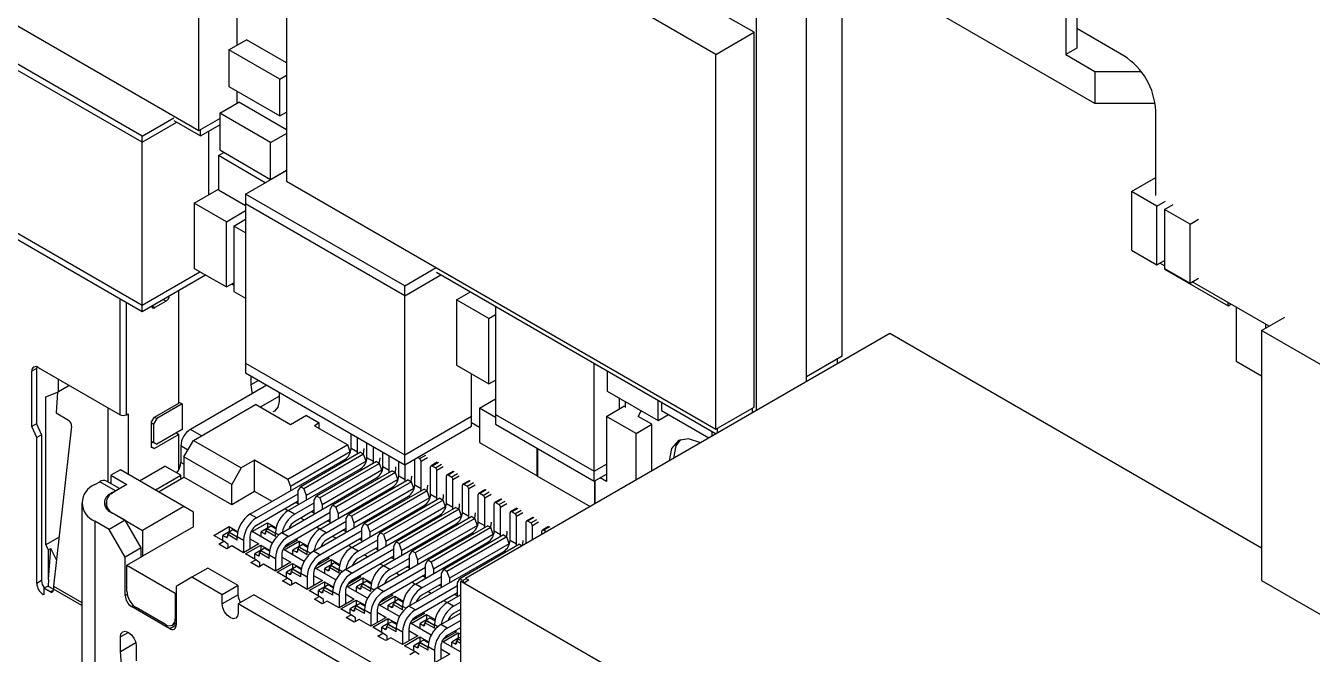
# Model space of a CAD drawing. Extents: x 5 to 415, y 3 to 292.
# Drawn here: x 339.17 to 367.77, y 95.15 to 109.12 of the extents above; entities that cross this region are included whole.
import ezdxf

# ---------------------------------------------------------------- set-up
doc = ezdxf.new("R2010")
doc.units = 0
doc.linetypes.add('PHANTOM', pattern=[12.7, 6.35, -1.27, 1.27, -1.27, 1.27, -1.27])
doc.layers.get('0').update_dxf_attribs({"linetype": 'CONTINUOUS'})

msp = doc.modelspace()

# ---------------------------------------------------------------- linework, layer by layer
at = {"color": 7, "linetype": 'CONTINUOUS'}
for p, q in [((355.415, 100.574), (355.415, 133.836)), ((356.529, 101.217), (356.529, 133.193)), ((356.529, 101.217), (356.529, 132.864)), ((355.415, 100.574), (355.415, 132.221)), ((362.292, 121.71), (362.292, 108.482)), ((362.54, 121.381), (362.54, 108.625)), ((343.017, 106.792), (343.017, 115.121)), ((344.966, 113.996), (344.966, 105.667)), ((354.512, 108.485), (344.966, 113.996)), ((343.866, 108.691), (343.866, 112.484)), ((333.472, 112.303), (343.017, 106.792)), ((357.323, 101.779), (357.323, 110.108)), ((362.942, 107.392), (358.558, 109.923)), ((355.361, 108.975), (354.737, 109.335)), ((363.585, 108.453), (362.54, 109.057)), ((341.754, 106.669), (338.219, 108.71)), ((343.684, 108.587), (344.073, 108.811)), ((344.966, 108.295), (344.073, 108.811)), ((354.512, 108.485), (355.361, 108.975)), ((355.361, 100.646), (355.361, 108.975)), ((341.754, 106.531), (338.219, 108.572)), ((344.816, 107.933), (343.684, 108.587)), ((343.684, 108.587), (343.684, 107.77)), ((354.512, 100.156), (354.512, 108.485)), ((362.54, 108.625), (362.292, 108.482)), ((362.292, 108.482), (362.942, 108.107)), ((344.816, 107.933), (344.966, 108.02)), ((344.816, 107.117), (344.816, 107.933)), ((362.942, 108.107), (362.942, 107.392)), ((362.942, 108.107), (363.95, 108.107)), ((343.684, 107.77), (344.816, 107.117)), ((343.866, 107.4), (343.866, 107.665)), ((343.48, 107.177), (343.904, 107.422)), ((344.966, 106.809), (343.904, 107.422)), ((364.279, 107.392), (362.942, 107.392)), ((341.754, 106.669), (342.461, 107.078)), ((342.461, 107.015), (343.053, 106.674)), ((343.017, 106.792), (343.48, 107.059)), ((343.48, 107.177), (343.48, 106.361)), ((344.611, 106.524), (343.48, 107.177)), ((344.816, 107.117), (344.966, 107.204)), ((364.292, 105.351), (364.292, 107.228)), ((341.754, 106.531), (342.527, 106.977)), ((343.053, 106.674), (343.48, 106.92)), ((343.053, 106.674), (343.053, 106.813)), ((343.239, 105.371), (343.239, 106.781)), ((343.239, 105.371), (343.239, 106.781)), ((344.611, 106.524), (344.966, 106.729)), ((341.754, 102.913), (341.754, 106.669)), ((341.754, 102.775), (341.754, 106.531)), ((344.611, 105.707), (344.611, 106.524)), ((343.45, 106.236), (343.573, 106.307)), ((343.45, 106.236), (343.45, 105.476)), ((344.493, 105.634), (343.45, 106.236)), ((343.48, 106.361), (344.611, 105.707)), ((344.057, 105.382), (344.966, 105.907)), ((344.611, 105.707), (344.966, 105.912)), ((344.966, 105.667), (354.512, 100.156)), ((363.755, 105.441), (364.292, 105.751)), ((342.913, 105.182), (343.45, 105.493)), ((343.45, 105.476), (344.057, 105.126)), ((344.057, 105.382), (344.057, 101.626)), ((347.593, 103.341), (344.057, 105.382)), ((363.755, 105.441), (363.755, 104.135)), ((364.321, 105.115), (363.755, 105.441)), ((342.913, 105.182), (342.913, 103.73)), ((343.631, 104.767), (342.913, 105.182)), ((343.631, 104.767), (344.057, 105.013)), ((347.593, 103.12), (344.057, 105.161)), ((344.057, 105.161), (344.057, 101.405)), ((364.321, 105.115), (364.511, 105.224)), ((364.321, 103.808), (364.321, 105.115)), ((364.491, 105.037), (364.682, 105.147)), ((364.491, 105.037), (364.491, 103.73)), ((365.057, 104.71), (364.491, 105.037)), ((338.219, 104.954), (341.754, 102.913)), ((338.219, 104.816), (341.754, 102.775)), ((343.631, 103.316), (343.631, 104.767)), ((343.794, 104.67), (344.057, 104.821)), ((365.057, 104.71), (365.247, 104.82)), ((365.057, 103.404), (365.057, 104.71)), ((343.794, 104.67), (343.794, 103.218)), ((344.057, 104.518), (343.794, 104.67)), ((363.755, 104.135), (364.321, 103.808)), ((364.321, 103.808), (364.491, 103.907)), ((364.491, 103.786), (364.387, 103.846)), ((341.754, 102.913), (343.041, 103.656)), ((341.754, 102.775), (343.161, 103.587)), ((342.913, 103.73), (343.631, 103.316)), ((347.593, 103.341), (348.294, 103.746)), ((347.593, 103.12), (348.4, 103.587)), ((348.3, 103.645), (354.517, 100.056)), ((364.487, 103.789), (364.487, 103.715)), ((364.487, 103.715), (365.901, 102.899)), ((364.491, 103.73), (365.057, 103.404)), ((343.631, 103.316), (343.794, 103.41)), ((343.747, 103.382), (343.794, 103.355)), ((343.747, 103.382), (343.794, 103.355)), ((347.593, 99.585), (347.593, 103.341)), ((365.057, 103.404), (365.247, 103.514)), ((366.816, 102.444), (365.105, 103.432)), ((342.291, 103.004), (342.036, 102.857)), ((342.574, 100.734), (342.574, 103.248)), ((343.794, 103.218), (344.057, 103.066)), ((347.593, 99.364), (347.593, 103.12)), ((348.745, 103.028), (349.056, 103.208)), ((349.463, 102.614), (348.745, 103.028)), ((348.745, 103.028), (348.745, 101.577)), ((349.463, 102.614), (349.614, 102.701)), ((349.614, 102.886), (349.614, 100.266)), ((349.614, 102.886), (349.614, 100.486)), ((365.901, 102.899), (365.901, 102.972)), ((365.901, 102.899), (365.964, 102.936)), ((366.083, 102.867), (366.083, 101.671)), ((349.463, 101.162), (349.463, 102.614)), ((366.647, 102.346), (367.162, 102.644)), ((366.74, 102.4), (366.74, 102.488)), ((358.381, 102.286), (348.949, 96.841)), ((366.647, 97.515), (358.381, 102.286)), ((366.647, 102.346), (366.647, 96.794)), ((371.95, 99.285), (366.647, 102.346)), ((344.057, 101.626), (347.593, 99.585)), ((348.745, 101.577), (349.463, 101.162)), ((351.806, 99), (351.806, 101.621)), ((351.806, 99.221), (351.806, 101.621)), ((357.323, 101.779), (356.529, 101.321)), ((357.217, 101.614), (357.217, 101.718)), ((366.083, 101.671), (366.647, 101.345)), ((339.304, 100.213), (339.304, 101.446)), ((339.41, 101.508), (339.41, 100.275)), ((339.445, 101.528), (341.265, 100.477)), ((344.057, 101.405), (347.593, 99.364)), ((344.171, 101.339), (344.171, 101.14)), ((349.077, 100.221), (349.077, 101.384)), ((349.077, 100.442), (349.077, 101.384)), ((352.099, 101.451), (352.099, 101.002)), ((339.611, 100.877), (339.894, 100.983)), ((339.894, 100.983), (339.894, 101.269)), ((340.113, 101.11), (339.894, 100.983)), ((340.115, 101.142), (340.113, 101.11)), ((344.528, 101.134), (342.827, 100.152)), ((349.463, 101.162), (349.614, 101.249)), ((352.099, 101.002), (353.231, 100.349)), ((339.611, 97.587), (339.611, 100.877)), ((339.875, 100.976), (339.841, 100.516)), ((342.029, 100.42), (342.574, 100.734)), ((342.644, 100.718), (342.079, 100.392)), ((342.574, 100.759), (342.644, 100.718)), ((342.644, 100.718), (342.644, 100.146)), ((342.898, 99.907), (344.277, 100.703)), ((345.055, 100.254), (344.277, 100.703)), ((344.807, 100.887), (344.383, 100.642)), ((344.807, 100.773), (344.807, 100.972)), ((349.257, 100.622), (349.614, 100.828)), ((352.371, 100.609), (352.371, 100.845)), ((352.371, 100.609), (352.371, 100.845)), ((352.493, 100.775), (352.493, 100.639)), ((353.231, 100.349), (353.231, 100.798)), ((353.302, 100.757), (353.302, 100.569)), ((339.841, 100.516), (340.121, 100.354)), ((340.99, 100.637), (340.99, 98.988)), ((341.407, 100.477), (341.442, 100.498)), ((341.442, 100.498), (341.442, 99.156)), ((341.965, 100.322), (342.029, 100.42)), ((342.029, 100.42), (342.079, 100.392)), ((345.408, 100.458), (345.055, 100.254)), ((345.408, 100.458), (345.691, 100.295)), ((347.593, 99.585), (349.077, 100.442)), ((349.614, 100.416), (349.257, 100.622)), ((349.257, 100.622), (349.257, 99.862)), ((349.614, 100.486), (351.806, 99.221)), ((352.079, 100.44), (352.468, 100.665)), ((352.737, 100.061), (352.079, 100.44)), ((352.079, 100.44), (352.079, 98.997)), ((352.493, 100.651), (352.468, 100.665)), ((353.091, 100.265), (352.787, 100.44)), ((353.231, 100.349), (353.457, 100.479)), ((353.302, 100.569), (354.354, 99.962)), ((354.512, 100.156), (355.361, 100.646)), ((355.325, 100.522), (355.325, 100.626)), ((339.41, 100.275), (339.304, 100.213)), ((339.413, 99.971), (339.304, 100.213)), ((339.41, 100.275), (339.519, 100.032)), ((340.185, 100.225), (339.787, 96.67)), ((341.965, 99.751), (341.965, 100.322)), ((341.965, 100.294), (342.008, 100.269)), ((342.079, 100.392), (342.008, 100.269)), ((342.008, 100.269), (342.008, 99.861)), ((342.644, 100.146), (342.079, 99.82)), ((345.691, 100.295), (345.585, 100.234)), ((345.585, 100.234), (346.328, 99.805)), ((345.691, 100.173), (345.691, 100.295)), ((347.593, 99.364), (349.077, 100.221)), ((349.077, 100.305), (349.257, 100.201)), ((349.077, 100.305), (349.257, 100.201)), ((349.614, 100.266), (351.806, 99)), ((352.737, 100.061), (353.091, 100.265)), ((353.091, 99.232), (353.091, 100.265)), ((354.548, 100.073), (354.548, 100.177)), ((339.519, 100.032), (339.413, 99.971)), ((339.413, 96.729), (339.413, 99.971)), ((339.519, 100.032), (339.519, 96.79)), ((341.965, 99.885), (342.008, 99.861)), ((342.079, 99.82), (341.965, 99.885)), ((341.965, 99.853), (341.994, 99.869)), ((342.008, 99.861), (342.079, 99.82)), ((342.574, 100.04), (342.029, 99.726)), ((342.517, 100.073), (342.574, 100.04)), ((342.574, 99.261), (342.574, 100.04)), ((342.686, 99.54), (342.898, 99.907)), ((342.898, 99.907), (343.959, 99.295)), ((346.402, 99.726), (346.402, 100.052)), ((346.543, 99.644), (346.543, 99.97)), ((346.755, 99.521), (346.755, 99.847)), ((349.257, 99.862), (350.551, 99.115)), ((352.737, 99.028), (352.737, 100.061)), ((354.434, 100.007), (354.434, 100.104)), ((341.965, 99.763), (342.029, 99.726)), ((342.029, 99.726), (341.965, 99.751)), ((342.615, 99.785), (342.615, 99.417)), ((346.328, 99.805), (344.998, 99.038)), ((346.381, 99.652), (345.051, 98.885)), ((346.61, 99.642), (345.281, 98.874)), ((346.681, 99.601), (345.352, 98.834)), ((346.381, 99.652), (346.328, 99.805)), ((346.381, 99.627), (346.381, 99.652)), ((346.61, 99.642), (346.681, 99.601)), ((346.734, 99.448), (346.681, 99.601)), ((346.897, 99.44), (346.897, 99.766)), ((347.109, 99.317), (347.109, 99.643)), ((347.25, 99.236), (347.25, 99.562)), ((350.53, 99.737), (350.53, 99.123)), ((350.551, 99.115), (350.551, 99.724)), ((341.696, 99.009), (342.262, 99.336)), ((342.615, 99.132), (342.262, 99.336)), ((343.747, 98.927), (342.686, 99.54)), ((342.686, 99.54), (342.686, 99.091)), ((343.959, 99.295), (343.747, 98.927)), ((344.256, 99.466), (343.959, 99.295)), ((344.153, 98.264), (346.26, 99.481)), ((344.256, 98.772), (344.256, 99.466)), ((344.998, 99.038), (344.256, 99.466)), ((345.002, 98.346), (346.614, 99.276)), ((346.734, 99.448), (345.405, 98.681)), ((346.964, 99.438), (345.635, 98.67)), ((347.035, 99.397), (345.705, 98.63)), ((346.734, 99.423), (346.734, 99.448)), ((346.964, 99.438), (347.035, 99.397)), ((347.088, 99.244), (347.035, 99.397)), ((347.463, 99.113), (347.463, 99.439)), ((347.604, 99.032), (347.604, 99.371)), ((347.816, 98.909), (347.816, 99.493)), ((347.922, 99.501), (347.876, 99.528)), ((347.957, 98.827), (347.957, 99.44)), ((348.17, 98.705), (348.17, 99.317)), ((348.318, 99.42), (348.18, 99.34)), ((348.276, 99.297), (348.205, 99.338)), ((351.806, 99.221), (352.079, 99.379)), ((340.706, 98.927), (340.812, 98.989)), ((341.254, 98.835), (340.962, 99.004)), ((341.272, 99.254), (341.06, 99.132)), ((341.06, 99.132), (341.413, 98.927)), ((341.06, 99.132), (341.06, 98.947)), ((342.686, 98.438), (341.272, 99.254)), ((342.05, 98.805), (342.615, 99.132)), ((342.12, 98.764), (342.686, 99.091)), ((342.615, 99.05), (342.615, 99.132)), ((343.747, 98.478), (342.686, 99.091)), ((344.86, 97.856), (346.968, 99.072)), ((344.998, 99.038), (345.051, 98.885)), ((347.088, 99.244), (345.758, 98.476)), ((347.318, 99.234), (345.988, 98.466)), ((347.388, 99.193), (346.059, 98.425)), ((347.441, 99.04), (346.112, 98.272)), ((347.671, 99.03), (346.342, 98.262)), ((347.742, 98.989), (346.412, 98.221)), ((347.088, 99.219), (347.088, 99.244)), ((347.318, 99.234), (347.388, 99.193)), ((347.441, 99.04), (347.388, 99.193)), ((347.441, 99.015), (347.441, 99.04)), ((347.671, 99.03), (347.742, 98.989)), ((347.795, 98.836), (347.742, 98.989)), ((348.311, 98.623), (348.311, 99.236)), ((348.523, 98.501), (348.523, 99.113)), ((348.671, 99.216), (348.534, 99.136)), ((348.629, 99.093), (348.559, 99.134)), ((348.665, 98.419), (348.665, 99.032)), ((349.025, 99.012), (348.887, 98.932)), ((350.53, 99.123), (351.716, 98.438)), ((351.806, 99), (352.079, 99.158)), ((351.821, 99.009), (351.821, 98.499)), ((351.824, 98.501), (351.824, 99.011)), ((352.079, 98.997), (351.94, 99.078)), ((341.06, 98.723), (341.166, 98.785)), ((341.413, 98.927), (341.13, 98.764)), ((343.747, 98.478), (343.747, 98.927)), ((344.256, 98.772), (343.747, 98.478)), ((344.645, 98.548), (344.256, 98.772)), ((344.295, 98.183), (345.228, 98.721)), ((345.051, 98.885), (345.051, 98.783)), ((345.228, 98.783), (345.281, 98.874)), ((345.228, 98.497), (345.228, 98.783)), ((345.352, 98.834), (345.281, 98.874)), ((345.352, 98.834), (345.405, 98.681)), ((345.709, 97.938), (347.321, 98.868)), ((347.795, 98.836), (346.465, 98.068)), ((348.025, 98.825), (346.695, 98.058)), ((348.095, 98.785), (346.766, 98.017)), ((347.795, 98.811), (347.795, 98.836)), ((348.025, 98.825), (348.095, 98.785)), ((348.148, 98.632), (348.095, 98.785)), ((348.877, 98.297), (348.877, 98.909)), ((348.983, 98.889), (348.912, 98.93)), ((349.018, 98.215), (349.018, 98.828)), ((349.23, 98.093), (349.23, 98.705)), ((349.379, 98.808), (349.241, 98.728)), ((349.336, 98.685), (349.266, 98.726)), ((340.413, 98.519), (340.413, 91.17)), ((340.955, 98.519), (340.955, 98.404)), ((342.686, 98.438), (341.767, 97.907)), ((342.898, 98.315), (342.686, 98.438)), ((345.228, 98.558), (344.295, 98.019)), ((345.143, 98.264), (345.582, 98.517)), ((345.175, 98.527), (345.228, 98.497)), ((345.405, 98.681), (345.405, 98.578)), ((345.567, 97.448), (347.675, 98.664)), ((345.582, 98.578), (345.635, 98.67)), ((345.582, 98.293), (345.582, 98.578)), ((345.705, 98.63), (345.635, 98.67)), ((345.705, 98.63), (345.758, 98.476)), ((345.758, 98.476), (345.758, 98.374)), ((345.935, 98.374), (345.988, 98.466)), ((346.059, 98.425), (345.988, 98.466)), ((346.059, 98.425), (346.112, 98.272)), ((346.416, 97.529), (348.028, 98.46)), ((348.148, 98.632), (346.819, 97.864)), ((348.378, 98.621), (347.049, 97.854)), ((348.449, 98.581), (347.12, 97.813)), ((348.502, 98.427), (347.173, 97.66)), ((348.732, 98.417), (347.402, 97.65)), ((348.148, 98.607), (348.148, 98.632)), ((348.378, 98.621), (348.449, 98.581)), ((348.502, 98.427), (348.449, 98.581)), ((348.502, 98.403), (348.502, 98.427)), ((348.732, 98.417), (348.802, 98.376)), ((349.372, 98.011), (349.372, 98.623)), ((349.584, 97.889), (349.584, 98.501)), ((349.732, 98.604), (349.594, 98.524)), ((349.69, 98.481), (349.619, 98.521)), ((349.725, 97.807), (349.725, 98.419)), ((341.378, 98.131), (341.024, 97.927)), ((341.378, 98.131), (341.06, 98.315)), ((341.13, 98.274), (341.767, 97.907)), ((341.731, 97.519), (341.378, 98.131)), ((342.898, 97.989), (342.898, 98.315)), ((344.998, 98.344), (344.927, 98.385)), ((345.002, 97.774), (345.935, 98.313)), ((345.935, 98.15), (345.002, 97.611)), ((345.582, 98.354), (345.143, 98.101)), ((345.352, 98.14), (345.281, 98.18)), ((345.529, 98.323), (345.582, 98.293)), ((345.935, 98.089), (345.935, 98.374)), ((346.112, 98.272), (346.112, 98.17)), ((346.275, 97.04), (348.382, 98.256)), ((346.289, 98.17), (346.342, 98.262)), ((346.289, 97.884), (346.289, 98.17)), ((346.412, 98.221), (346.342, 98.262)), ((346.412, 98.221), (346.465, 98.068)), ((348.802, 98.376), (347.473, 97.609)), ((348.856, 98.223), (347.526, 97.456)), ((349.085, 98.213), (347.756, 97.446)), ((349.156, 98.172), (347.827, 97.405)), ((348.856, 98.223), (348.802, 98.376)), ((348.856, 98.199), (348.856, 98.223)), ((349.085, 98.213), (349.156, 98.172)), ((349.209, 98.019), (349.156, 98.172)), ((349.937, 97.685), (349.937, 98.297)), ((350.086, 98.399), (349.948, 98.32)), ((350.043, 98.277), (349.973, 98.317)), ((350.079, 97.603), (350.079, 98.215)), ((350.439, 98.195), (350.301, 98.116)), ((341.024, 97.927), (340.706, 98.111)), ((341.378, 97.315), (341.024, 97.927)), ((342.898, 97.989), (341.767, 97.335)), ((341.767, 97.907), (341.767, 97.335)), ((343.347, 97.795), (343.687, 97.991)), ((343.694, 97.876), (343.552, 97.795)), ((343.687, 97.86), (343.658, 97.814)), ((343.687, 97.991), (343.883, 97.877)), ((343.687, 97.991), (343.687, 97.872)), ((343.771, 97.919), (343.687, 97.87)), ((343.687, 97.87), (343.87, 97.764)), ((343.687, 97.87), (343.687, 97.86)), ((343.87, 97.754), (343.687, 97.86)), ((343.694, 97.876), (343.696, 97.875)), ((343.879, 97.857), (343.771, 97.919)), ((344.203, 97.88), (344.542, 98.076)), ((344.648, 97.623), (344.203, 97.88)), ((344.542, 97.958), (344.401, 97.876)), ((344.401, 97.766), (344.401, 97.876)), ((344.401, 97.876), (344.471, 97.835)), ((344.535, 97.942), (344.507, 97.895)), ((344.507, 97.856), (344.507, 97.895)), ((344.719, 97.773), (344.507, 97.895)), ((344.62, 98), (344.535, 97.951)), ((344.535, 97.951), (344.719, 97.845)), ((344.535, 97.951), (344.535, 97.942)), ((344.719, 97.835), (344.535, 97.942)), ((344.542, 98.076), (344.733, 97.966)), ((344.542, 98.076), (344.542, 97.958)), ((344.542, 97.958), (344.544, 97.957)), ((344.727, 97.939), (344.62, 98)), ((344.719, 97.773), (344.719, 97.856)), ((345.705, 97.935), (345.635, 97.976)), ((345.709, 97.366), (346.642, 97.905)), ((345.85, 97.856), (346.289, 98.109)), ((346.289, 97.946), (345.85, 97.693)), ((345.882, 98.119), (345.935, 98.089)), ((346.236, 97.915), (346.289, 97.884)), ((346.465, 98.068), (346.465, 97.966)), ((346.642, 97.966), (346.695, 98.058)), ((346.642, 97.68), (346.642, 97.966)), ((346.766, 98.017), (346.695, 98.058)), ((346.766, 98.017), (346.819, 97.864)), ((346.819, 97.864), (346.819, 97.762)), ((346.982, 96.631), (349.089, 97.848)), ((346.996, 97.762), (347.049, 97.854)), ((347.12, 97.813), (347.049, 97.854)), ((347.123, 97.121), (348.735, 98.052)), ((349.209, 98.019), (347.88, 97.252)), ((349.439, 98.009), (348.11, 97.242)), ((349.51, 97.968), (348.18, 97.201)), ((349.209, 97.994), (349.209, 98.019)), ((349.439, 98.009), (349.51, 97.968)), ((349.563, 97.815), (349.51, 97.968)), ((350.291, 97.616), (350.291, 98.093)), ((350.397, 98.072), (350.326, 98.113)), ((350.432, 97.698), (350.432, 98.011)), ((350.644, 97.82), (350.644, 97.889)), ((350.793, 97.991), (350.655, 97.912)), ((350.739, 97.875), (350.68, 97.909)), ((339.909, 97.758), (339.611, 97.587)), ((339.674, 97.476), (339.611, 97.587)), ((343.573, 97.664), (343.347, 97.795)), ((343.464, 97.601), (343.573, 97.664)), ((343.641, 97.499), (343.464, 97.601)), ((343.552, 97.68), (343.549, 97.678)), ((343.552, 97.676), (343.552, 97.795)), ((343.552, 97.795), (343.623, 97.754)), ((343.669, 97.597), (343.573, 97.664)), ((343.75, 97.562), (343.641, 97.499)), ((343.658, 97.774), (343.658, 97.814)), ((343.87, 97.691), (343.658, 97.814)), ((343.669, 97.515), (343.669, 97.597)), ((344.012, 97.411), (343.75, 97.562)), ((343.87, 97.691), (343.87, 97.774)), ((344.012, 97.693), (344.012, 97.411)), ((344.351, 97.607), (344.012, 97.411)), ((344.054, 97.386), (344.394, 97.582)), ((344.153, 97.774), (344.153, 97.493)), ((344.153, 97.721), (344.351, 97.607)), ((344.394, 97.582), (344.59, 97.469)), ((344.394, 97.582), (344.394, 97.464)), ((344.91, 97.472), (345.249, 97.668)), ((345.207, 97.693), (344.912, 97.522)), ((345.002, 97.611), (345.002, 97.574)), ((345.005, 97.576), (345.002, 97.578)), ((345.175, 97.711), (345.207, 97.693)), ((345.327, 97.592), (345.242, 97.543)), ((345.249, 97.668), (345.44, 97.558)), ((345.249, 97.668), (345.249, 97.55)), ((345.434, 97.53), (345.327, 97.592)), ((346.642, 97.742), (345.709, 97.203)), ((346.059, 97.731), (345.988, 97.772)), ((346.412, 97.527), (346.342, 97.568)), ((346.557, 97.448), (346.996, 97.701)), ((346.589, 97.711), (346.642, 97.68)), ((346.996, 97.476), (346.996, 97.762)), ((347.12, 97.813), (347.173, 97.66)), ((347.173, 97.66), (347.173, 97.558)), ((347.349, 97.558), (347.402, 97.65)), ((347.349, 97.272), (347.349, 97.558)), ((347.473, 97.609), (347.402, 97.65)), ((347.473, 97.609), (347.526, 97.456)), ((347.83, 96.713), (349.442, 97.644)), ((349.563, 97.815), (348.233, 97.048)), ((349.792, 97.805), (348.463, 97.038)), ((349.863, 97.764), (348.534, 96.997)), ((349.916, 97.611), (348.587, 96.844)), ((350.146, 97.601), (348.817, 96.833)), ((349.563, 97.79), (349.563, 97.815)), ((349.792, 97.805), (349.863, 97.764)), ((349.916, 97.611), (349.863, 97.764)), ((349.916, 97.586), (349.916, 97.611)), ((350.146, 97.601), (350.205, 97.567)), ((339.674, 97.476), (339.725, 97.505)), ((339.674, 96.815), (339.725, 97.505)), ((339.674, 96.815), (339.674, 97.476)), ((339.852, 97.256), (339.725, 97.505)), ((341.731, 97.519), (341.378, 97.315)), ((341.378, 96.458), (341.378, 97.315)), ((341.413, 97.131), (341.767, 97.335)), ((341.731, 97.315), (341.731, 97.519)), ((344.28, 97.256), (344.054, 97.386)), ((344.259, 97.272), (344.256, 97.27)), ((344.401, 97.468), (344.259, 97.386)), ((344.259, 97.268), (344.259, 97.386)), ((344.259, 97.386), (344.33, 97.346)), ((344.394, 97.452), (344.365, 97.406)), ((344.365, 97.366), (344.365, 97.406)), ((344.578, 97.283), (344.365, 97.406)), ((344.479, 97.511), (344.394, 97.462)), ((344.394, 97.462), (344.578, 97.355)), ((344.394, 97.462), (344.394, 97.452)), ((344.578, 97.346), (344.394, 97.452)), ((344.401, 97.468), (344.403, 97.467)), ((344.586, 97.449), (344.479, 97.511)), ((344.578, 97.283), (344.578, 97.366)), ((344.719, 97.284), (344.719, 97.003)), ((344.86, 97.366), (344.86, 97.084)), ((344.86, 97.313), (345.058, 97.199)), ((345.355, 97.215), (344.91, 97.472)), ((345.249, 97.55), (345.108, 97.468)), ((345.108, 97.358), (345.108, 97.468)), ((345.108, 97.468), (345.179, 97.427)), ((345.242, 97.533), (345.214, 97.487)), ((345.214, 97.448), (345.214, 97.487)), ((345.426, 97.365), (345.214, 97.487)), ((345.242, 97.543), (345.426, 97.437)), ((345.242, 97.543), (345.242, 97.533)), ((345.426, 97.427), (345.242, 97.533)), ((345.249, 97.55), (345.251, 97.549)), ((345.426, 97.365), (345.426, 97.448)), ((345.914, 97.284), (345.619, 97.114)), ((345.882, 97.303), (345.914, 97.284)), ((346.416, 96.958), (347.349, 97.497)), ((347.349, 97.333), (346.416, 96.795)), ((346.996, 97.538), (346.557, 97.284)), ((346.766, 97.323), (346.695, 97.364)), ((346.943, 97.507), (346.996, 97.476)), ((347.265, 97.04), (347.703, 97.293)), ((347.296, 97.303), (347.349, 97.272)), ((347.526, 97.456), (347.526, 97.354)), ((347.689, 96.223), (349.796, 97.44)), ((347.703, 97.354), (347.756, 97.446)), ((347.703, 97.068), (347.703, 97.354)), ((347.827, 97.405), (347.756, 97.446)), ((347.827, 97.405), (347.88, 97.252)), ((341.413, 97.131), (342.488, 96.511)), ((341.413, 96.56), (341.413, 97.131)), ((343.216, 97.07), (342.863, 96.866)), ((343.888, 96.682), (343.216, 97.07)), ((344.171, 97.193), (344.28, 97.256)), ((344.348, 97.09), (344.171, 97.193)), ((344.376, 97.188), (344.28, 97.256)), ((344.457, 97.154), (344.348, 97.09)), ((344.376, 97.107), (344.376, 97.188)), ((344.719, 97.003), (344.457, 97.154)), ((345.058, 97.199), (344.719, 97.003)), ((344.761, 96.978), (345.101, 97.174)), ((345.108, 97.06), (344.966, 96.978)), ((345.101, 97.044), (345.072, 96.997)), ((345.072, 96.958), (345.072, 96.997)), ((345.285, 96.875), (345.072, 96.997)), ((345.101, 97.174), (345.297, 97.061)), ((345.101, 97.174), (345.101, 97.056)), ((345.186, 97.102), (345.101, 97.053)), ((345.101, 97.053), (345.285, 96.947)), ((345.101, 97.053), (345.101, 97.044)), ((345.285, 96.937), (345.101, 97.044)), ((345.108, 97.06), (345.11, 97.059)), ((345.293, 97.04), (345.186, 97.102)), ((345.617, 97.064), (345.956, 97.26)), ((346.063, 96.807), (345.617, 97.064)), ((345.709, 97.203), (345.709, 97.166)), ((345.712, 97.168), (345.709, 97.17)), ((345.956, 97.142), (345.815, 97.06)), ((345.815, 96.95), (345.815, 97.06)), ((345.815, 97.06), (345.886, 97.019)), ((345.949, 97.125), (345.921, 97.079)), ((345.921, 97.039), (345.921, 97.079)), ((346.133, 96.957), (345.921, 97.079)), ((346.034, 97.184), (345.949, 97.135)), ((345.949, 97.135), (346.133, 97.029)), ((345.949, 97.135), (345.949, 97.125)), ((346.133, 97.019), (345.949, 97.125)), ((345.956, 97.26), (346.147, 97.15)), ((345.956, 97.26), (345.956, 97.142)), ((345.956, 97.142), (345.958, 97.14)), ((346.141, 97.122), (346.034, 97.184)), ((346.133, 96.957), (346.133, 97.039)), ((347.12, 97.119), (347.049, 97.16)), ((347.123, 96.55), (348.056, 97.089)), ((347.703, 97.129), (347.265, 96.876)), ((347.65, 97.099), (347.703, 97.068)), ((347.88, 97.252), (347.88, 97.15)), ((348.056, 97.15), (348.11, 97.242)), ((348.056, 96.864), (348.056, 97.15)), ((348.18, 97.201), (348.11, 97.242)), ((348.18, 97.201), (348.233, 97.048)), ((348.233, 97.048), (348.233, 96.946)), ((348.41, 96.946), (348.463, 97.038)), ((348.534, 96.997), (348.463, 97.038)), ((348.534, 96.997), (348.587, 96.844)), ((339.674, 96.815), (339.664, 96.669)), ((342.863, 96.866), (342.509, 96.662)), ((343.535, 96.478), (342.863, 96.866)), ((344.988, 96.848), (344.761, 96.978)), ((344.878, 96.784), (344.988, 96.848)), ((345.055, 96.682), (344.878, 96.784)), ((344.966, 96.864), (344.963, 96.862)), ((344.966, 96.86), (344.966, 96.978)), ((344.966, 96.978), (345.037, 96.937)), ((345.083, 96.78), (344.988, 96.848)), ((345.164, 96.746), (345.055, 96.682)), ((345.083, 96.699), (345.083, 96.78)), ((345.426, 96.594), (345.164, 96.746)), ((345.285, 96.875), (345.285, 96.958)), ((345.426, 96.876), (345.426, 96.594)), ((345.766, 96.79), (345.426, 96.594)), ((345.468, 96.57), (345.808, 96.766)), ((345.567, 96.958), (345.567, 96.676)), ((345.567, 96.905), (345.766, 96.79)), ((345.808, 96.766), (346.004, 96.653)), ((345.808, 96.766), (345.808, 96.648)), ((345.893, 96.694), (345.808, 96.645)), ((346, 96.632), (345.893, 96.694)), ((346.324, 96.656), (346.663, 96.852)), ((346.621, 96.876), (346.327, 96.706)), ((346.416, 96.795), (346.416, 96.758)), ((346.42, 96.76), (346.416, 96.762)), ((346.663, 96.733), (346.522, 96.652)), ((346.589, 96.895), (346.621, 96.876)), ((346.656, 96.717), (346.628, 96.671)), ((346.741, 96.776), (346.656, 96.727)), ((346.656, 96.727), (346.84, 96.621)), ((346.656, 96.727), (346.656, 96.717)), ((346.84, 96.611), (346.656, 96.717)), ((346.663, 96.852), (346.854, 96.742)), ((346.663, 96.852), (346.663, 96.733)), ((346.663, 96.733), (346.666, 96.732)), ((346.848, 96.714), (346.741, 96.776)), ((348.056, 96.925), (347.123, 96.386)), ((347.473, 96.915), (347.402, 96.956)), ((347.827, 96.711), (347.756, 96.752)), ((347.972, 96.631), (348.41, 96.884)), ((348.41, 96.721), (347.972, 96.468)), ((348.003, 96.895), (348.056, 96.864)), ((348.41, 96.66), (348.41, 96.946)), ((348.587, 96.844), (348.587, 96.742)), ((348.764, 96.742), (348.817, 96.833)), ((348.764, 96.456), (348.764, 96.742)), ((348.887, 96.793), (348.817, 96.833)), ((348.835, 96.776), (348.835, 86.591)), ((348.906, 96.735), (348.835, 96.776)), ((348.96, 96.834), (348.887, 96.793)), ((348.887, 96.793), (348.907, 96.735)), ((349.019, 96.8), (348.906, 96.735)), ((359.994, 90.334), (348.906, 96.735)), ((349.019, 96.8), (348.949, 96.841)), ((349.016, 96.798), (348.949, 96.841)), ((366.647, 96.794), (371.95, 93.732)), ((339.568, 96.476), (339.554, 96.484)), ((339.664, 96.669), (339.568, 96.624)), ((339.568, 96.624), (339.568, 96.476)), ((339.71, 96.542), (339.568, 96.624)), ((339.664, 96.669), (339.781, 96.601)), ((339.781, 96.602), (339.78, 96.58)), ((342.488, 96.511), (342.509, 96.523)), ((342.488, 96.511), (342.488, 95.939)), ((342.509, 96.662), (342.509, 95.805)), ((343.888, 96.682), (343.535, 96.478)), ((343.535, 96.274), (343.535, 96.478)), ((343.888, 96.478), (343.888, 96.682)), ((344.242, 96.478), (343.888, 96.274)), ((347.07, 94.845), (344.242, 96.478)), ((345.695, 96.439), (345.468, 96.57)), ((345.585, 96.376), (345.695, 96.439)), ((345.674, 96.456), (345.67, 96.454)), ((345.815, 96.652), (345.674, 96.57)), ((345.674, 96.452), (345.674, 96.57)), ((345.674, 96.57), (345.744, 96.529)), ((345.79, 96.372), (345.695, 96.439)), ((345.808, 96.635), (345.78, 96.589)), ((345.78, 96.55), (345.78, 96.589)), ((345.992, 96.467), (345.78, 96.589)), ((345.808, 96.645), (345.992, 96.539)), ((345.808, 96.645), (345.808, 96.635)), ((345.992, 96.529), (345.808, 96.635)), ((345.815, 96.652), (345.817, 96.65)), ((345.992, 96.467), (345.992, 96.55)), ((346.133, 96.468), (346.133, 96.186)), ((346.275, 96.55), (346.275, 96.268)), ((346.275, 96.497), (346.473, 96.382)), ((346.77, 96.398), (346.324, 96.656)), ((346.522, 96.541), (346.522, 96.652)), ((346.522, 96.652), (346.593, 96.611)), ((346.628, 96.631), (346.628, 96.671)), ((346.84, 96.548), (346.628, 96.671)), ((346.84, 96.548), (346.84, 96.631)), ((347.031, 96.248), (347.371, 96.444)), ((347.328, 96.468), (347.034, 96.298)), ((347.296, 96.486), (347.328, 96.468)), ((347.371, 96.444), (347.562, 96.333)), ((347.371, 96.444), (347.371, 96.325)), ((347.83, 96.141), (348.764, 96.68)), ((348.764, 96.517), (347.83, 95.978)), ((348.18, 96.507), (348.109, 96.548)), ((348.357, 96.69), (348.41, 96.66)), ((348.537, 96.305), (348.835, 96.477)), ((348.711, 96.486), (348.764, 96.456)), ((342.368, 95.723), (341.519, 96.213)), ((342.276, 95.817), (341.625, 96.192)), ((343.888, 96.274), (343.888, 96.07)), ((346.717, 94.641), (343.888, 96.274)), ((345.762, 96.274), (345.585, 96.376)), ((345.871, 96.337), (345.762, 96.274)), ((345.79, 96.29), (345.79, 96.372)), ((346.133, 96.186), (345.871, 96.337)), ((346.473, 96.382), (346.133, 96.186)), ((346.175, 96.162), (346.515, 96.358)), ((346.402, 96.031), (346.175, 96.162)), ((346.522, 96.243), (346.381, 96.162)), ((346.381, 96.043), (346.381, 96.162)), ((346.381, 96.162), (346.451, 96.121)), ((346.515, 96.227), (346.487, 96.181)), ((346.487, 96.141), (346.487, 96.181)), ((346.699, 96.059), (346.487, 96.181)), ((346.515, 96.358), (346.711, 96.244)), ((346.515, 96.358), (346.515, 96.239)), ((346.6, 96.286), (346.515, 96.237)), ((346.515, 96.237), (346.699, 96.131)), ((346.515, 96.237), (346.515, 96.227)), ((346.699, 96.121), (346.515, 96.227)), ((346.522, 96.243), (346.524, 96.242)), ((346.707, 96.224), (346.6, 96.286)), ((346.699, 96.059), (346.699, 96.141)), ((346.982, 96.141), (346.982, 95.86)), ((347.477, 95.99), (347.031, 96.248)), ((347.123, 96.386), (347.123, 96.35)), ((347.127, 96.352), (347.123, 96.354)), ((347.371, 96.325), (347.229, 96.243)), ((347.229, 96.133), (347.229, 96.243)), ((347.229, 96.243), (347.3, 96.203)), ((347.364, 96.309), (347.335, 96.263)), ((347.335, 96.223), (347.335, 96.263)), ((347.547, 96.14), (347.335, 96.263)), ((347.448, 96.368), (347.364, 96.319)), ((347.364, 96.319), (347.547, 96.212)), ((347.364, 96.319), (347.364, 96.309)), ((347.547, 96.203), (347.364, 96.309)), ((347.371, 96.325), (347.373, 96.324)), ((347.556, 96.306), (347.448, 96.368)), ((347.547, 96.14), (347.547, 96.223)), ((348.534, 96.303), (348.463, 96.343)), ((348.679, 96.223), (348.835, 96.314)), ((348.835, 96.15), (348.679, 96.06)), ((348.835, 96.129), (348.817, 96.139)), ((342.426, 95.802), (342.509, 95.85)), ((346.292, 95.968), (346.402, 96.031)), ((346.469, 95.866), (346.292, 95.968)), ((346.381, 96.047), (346.377, 96.045)), ((346.497, 95.964), (346.402, 96.031)), ((346.579, 95.929), (346.469, 95.866)), ((346.497, 95.882), (346.497, 95.964)), ((346.84, 95.778), (346.579, 95.929)), ((346.84, 96.06), (346.84, 95.778)), ((347.18, 95.974), (346.84, 95.778)), ((346.883, 95.754), (347.222, 95.95)), ((346.982, 96.088), (347.18, 95.974)), ((347.229, 95.835), (347.088, 95.754)), ((347.222, 95.95), (347.418, 95.836)), ((347.222, 95.95), (347.222, 95.831)), ((347.307, 95.878), (347.222, 95.829)), ((347.229, 95.835), (347.231, 95.834)), ((347.414, 95.816), (347.307, 95.878)), ((347.738, 95.839), (348.078, 96.035)), ((348.184, 95.582), (347.738, 95.839)), ((348.035, 96.06), (347.741, 95.89)), ((347.83, 95.978), (347.83, 95.941)), ((347.834, 95.943), (347.83, 95.945)), ((348.078, 95.917), (347.936, 95.835)), ((347.936, 95.725), (347.936, 95.835)), ((347.936, 95.835), (348.007, 95.794)), ((348.003, 96.078), (348.035, 96.06)), ((348.071, 95.901), (348.042, 95.854)), ((348.042, 95.815), (348.042, 95.854)), ((348.254, 95.732), (348.042, 95.854)), ((348.155, 95.959), (348.071, 95.91)), ((348.071, 95.91), (348.254, 95.804)), ((348.071, 95.91), (348.071, 95.901)), ((348.254, 95.794), (348.071, 95.901)), ((348.078, 96.035), (348.269, 95.925)), ((348.078, 96.035), (348.078, 95.917)), ((348.078, 95.917), (348.08, 95.916)), ((348.263, 95.898), (348.155, 95.959)), ((348.396, 95.815), (348.835, 96.069)), ((348.537, 95.733), (348.835, 95.905)), ((347.109, 95.623), (346.883, 95.754)), ((346.999, 95.56), (347.109, 95.623)), ((347.176, 95.458), (346.999, 95.56)), ((347.088, 95.639), (347.084, 95.637)), ((347.088, 95.635), (347.088, 95.754)), ((347.088, 95.754), (347.158, 95.713)), ((347.204, 95.556), (347.109, 95.623)), ((347.222, 95.819), (347.194, 95.773)), ((347.194, 95.733), (347.194, 95.773)), ((347.406, 95.65), (347.194, 95.773)), ((347.204, 95.474), (347.204, 95.556)), ((347.222, 95.829), (347.406, 95.723)), ((347.222, 95.829), (347.222, 95.819)), ((347.406, 95.713), (347.222, 95.819)), ((347.406, 95.65), (347.406, 95.733)), ((347.547, 95.652), (347.547, 95.37)), ((347.887, 95.566), (347.547, 95.37)), ((347.689, 95.733), (347.689, 95.451)), ((347.689, 95.68), (347.887, 95.566)), ((348.254, 95.732), (348.254, 95.815)), ((348.445, 95.431), (348.785, 95.627)), ((348.742, 95.652), (348.448, 95.481)), ((348.835, 95.742), (348.537, 95.57)), ((348.537, 95.57), (348.537, 95.533)), ((348.711, 95.67), (348.742, 95.652)), ((348.785, 95.627), (348.835, 95.598)), ((348.785, 95.627), (348.785, 95.509)), ((341.272, 95.212), (341.272, 95.539)), ((341.615, 95.41), (341.272, 95.212)), ((341.625, 95.335), (341.625, 95.008)), ((347.286, 95.521), (347.176, 95.458)), ((347.547, 95.37), (347.286, 95.521)), ((347.59, 95.345), (347.929, 95.541)), ((347.816, 95.215), (347.59, 95.345)), ((347.936, 95.427), (347.795, 95.345)), ((347.795, 95.227), (347.795, 95.345)), ((347.795, 95.345), (347.866, 95.305)), ((347.929, 95.411), (347.901, 95.365)), ((347.901, 95.325), (347.901, 95.365)), ((348.113, 95.242), (347.901, 95.365)), ((347.929, 95.541), (348.125, 95.428)), ((347.929, 95.541), (347.929, 95.423)), ((348.014, 95.47), (347.929, 95.421)), ((347.929, 95.421), (348.113, 95.314)), ((347.929, 95.421), (347.929, 95.411)), ((348.113, 95.305), (347.929, 95.411)), ((347.936, 95.427), (347.938, 95.426)), ((348.121, 95.408), (348.014, 95.47)), ((348.113, 95.242), (348.113, 95.325)), ((348.396, 95.325), (348.396, 95.043)), ((348.396, 95.272), (348.594, 95.158)), ((348.835, 95.206), (348.445, 95.431)), ((348.541, 95.535), (348.537, 95.537)), ((348.785, 95.509), (348.643, 95.427)), ((348.643, 95.317), (348.643, 95.427)), ((348.643, 95.427), (348.714, 95.386)), ((348.778, 95.492), (348.749, 95.446)), ((348.749, 95.407), (348.749, 95.446)), ((348.835, 95.397), (348.749, 95.446)), ((348.835, 95.536), (348.778, 95.502)), ((348.778, 95.502), (348.835, 95.469)), ((348.778, 95.502), (348.778, 95.492)), ((348.835, 95.459), (348.778, 95.492)), ((348.785, 95.509), (348.787, 95.507)), ((341.413, 93.661), (341.272, 95.212)), ((347.706, 95.152), (347.816, 95.215)), ((347.795, 95.231), (347.791, 95.229)), ((347.912, 95.147), (347.816, 95.215)), ((348.254, 95.243), (348.254, 94.962)), ((348.594, 95.158), (348.254, 94.962))]:
    msp.add_line(p, q, dxfattribs=at)
at = {"color": 8, "linetype": 'PHANTOM'}
for p, q in [((341.265, 100.477), (341.265, 103.057)), ((342.222, 103.044), (342.291, 103.004)), ((341.407, 100.477), (341.407, 102.975)), ((341.967, 102.897), (342.036, 102.857)), ((339.41, 101.508), (339.304, 101.446)), ((344.344, 101.24), (344.171, 101.14)), ((343.075, 100.009), (342.827, 100.152)), ((342.774, 99.693), (342.615, 99.785)), ((346.543, 99.644), (346.402, 99.726)), ((347.922, 99.501), (348.06, 99.581)), ((342.686, 99.376), (342.615, 99.417)), ((346.296, 99.46), (346.26, 99.481)), ((346.649, 99.256), (346.614, 99.276)), ((346.897, 99.44), (346.755, 99.521)), ((347.25, 99.236), (347.109, 99.317)), ((348.099, 99.522), (347.957, 99.44)), ((348.343, 99.417), (348.205, 99.338)), ((348.276, 99.297), (348.414, 99.377)), ((348.452, 99.317), (348.311, 99.236)), ((341.166, 98.785), (340.812, 98.989)), ((347.003, 99.052), (346.968, 99.072)), ((347.604, 99.032), (347.463, 99.113)), ((348.696, 99.213), (348.559, 99.134)), ((348.629, 99.093), (348.767, 99.173)), ((348.806, 99.113), (348.665, 99.032)), ((349.05, 99.009), (348.912, 98.93)), ((341.06, 98.723), (341.06, 98.715)), ((347.356, 98.848), (347.321, 98.868)), ((347.957, 98.827), (347.816, 98.909)), ((348.311, 98.623), (348.17, 98.705)), ((348.983, 98.889), (349.121, 98.968)), ((349.16, 98.909), (349.018, 98.828)), ((349.404, 98.805), (349.266, 98.726)), ((349.336, 98.685), (349.474, 98.764)), ((349.513, 98.705), (349.372, 98.623)), ((347.71, 98.644), (347.675, 98.664)), ((348.064, 98.44), (348.028, 98.46)), ((348.665, 98.419), (348.523, 98.501)), ((349.757, 98.601), (349.619, 98.521)), ((349.69, 98.481), (349.828, 98.56)), ((349.867, 98.501), (349.725, 98.419)), ((344.295, 98.183), (344.153, 98.264)), ((345.143, 98.264), (345.002, 98.346)), ((348.417, 98.236), (348.382, 98.256)), ((349.018, 98.215), (348.877, 98.297)), ((350.111, 98.397), (349.973, 98.317)), ((350.043, 98.277), (350.181, 98.356)), ((350.22, 98.297), (350.079, 98.215)), ((350.464, 98.193), (350.326, 98.113)), ((350.397, 98.072), (350.535, 98.152)), ((340.706, 98.111), (340.706, 90.762)), ((344.507, 97.856), (344.471, 97.835)), ((344.719, 97.856), (344.797, 97.811)), ((345.002, 97.774), (344.86, 97.856)), ((345.85, 97.856), (345.709, 97.938)), ((348.771, 98.031), (348.735, 98.052)), ((349.124, 97.827), (349.089, 97.848)), ((349.372, 98.011), (349.23, 98.093)), ((349.725, 97.807), (349.584, 97.889)), ((350.57, 98.091), (350.432, 98.011)), ((350.818, 97.989), (350.68, 97.909)), ((343.658, 97.774), (343.623, 97.754)), ((343.87, 97.774), (344.012, 97.693)), ((349.478, 97.623), (349.442, 97.644)), ((350.079, 97.603), (349.937, 97.685)), ((344.365, 97.366), (344.33, 97.346)), ((344.578, 97.366), (344.719, 97.284)), ((345.214, 97.448), (345.179, 97.427)), ((345.426, 97.448), (345.504, 97.403)), ((345.709, 97.366), (345.567, 97.448)), ((346.557, 97.448), (346.416, 97.529)), ((349.831, 97.419), (349.796, 97.44)), ((345.921, 97.039), (345.886, 97.019)), ((346.133, 97.039), (346.211, 96.995)), ((346.416, 96.958), (346.275, 97.04)), ((347.265, 97.04), (347.123, 97.121)), ((339.519, 96.79), (339.413, 96.729)), ((345.072, 96.958), (345.037, 96.937)), ((345.285, 96.958), (345.426, 96.876)), ((347.972, 96.631), (347.83, 96.713)), ((339.568, 96.492), (339.554, 96.484)), ((339.78, 96.575), (339.71, 96.542)), ((340.413, 96.237), (339.781, 96.602)), ((339.787, 96.67), (340.413, 96.308)), ((341.422, 96.483), (341.378, 96.458)), ((343.888, 96.478), (343.535, 96.274)), ((345.78, 96.55), (345.744, 96.529)), ((345.992, 96.55), (346.133, 96.468)), ((346.628, 96.631), (346.593, 96.611)), ((346.84, 96.631), (346.918, 96.586)), ((347.123, 96.55), (346.982, 96.631)), ((341.564, 96.238), (341.519, 96.213)), ((346.487, 96.141), (346.451, 96.121)), ((346.699, 96.141), (346.84, 96.06)), ((347.335, 96.223), (347.3, 96.203)), ((347.547, 96.223), (347.625, 96.178)), ((347.83, 96.141), (347.689, 96.223)), ((348.679, 96.223), (348.537, 96.305)), ((342.488, 95.939), (342.509, 95.951)), ((341.449, 95.641), (341.272, 95.539)), ((342.509, 95.804), (342.368, 95.723)), ((347.194, 95.733), (347.158, 95.713)), ((347.406, 95.733), (347.547, 95.652)), ((348.042, 95.815), (348.007, 95.794)), ((348.254, 95.815), (348.332, 95.77)), ((348.537, 95.733), (348.396, 95.815)), ((347.901, 95.325), (347.866, 95.305)), ((348.113, 95.325), (348.254, 95.243)), ((348.749, 95.407), (348.714, 95.386))]:
    msp.add_line(p, q, dxfattribs=at)
at = {"color": 7, "linetype": 'CONTINUOUS', "flags": 128}
for points in [[(339.414, 101.542), (339.413, 101.538), (339.41, 101.508)], [(344.171, 101.14), (344.195, 100.985), (344.207, 100.949)], [(344.666, 100.549), (344.714, 100.567), (344.783, 100.646), (344.807, 100.773)], [(352.85, 100.569), (352.817, 100.508), (352.787, 100.44)], [(354.178, 99.851), (353.907, 99.945), (353.678, 99.901), (353.524, 99.724), (353.471, 99.452)], [(353.577, 99.513), (353.631, 99.786), (353.734, 99.927)], [(346.539, 99.6), (346.541, 99.61), (346.543, 99.644)], [(346.685, 99.726), (346.679, 99.659), (346.669, 99.608)], [(346.892, 99.396), (346.894, 99.406), (346.897, 99.44)], [(347.038, 99.521), (347.033, 99.455), (347.022, 99.404)], [(347.392, 99.317), (347.386, 99.25), (347.376, 99.2)], [(347.246, 99.192), (347.248, 99.202), (347.25, 99.236)], [(347.599, 98.988), (347.601, 98.998), (347.604, 99.032)], [(347.745, 99.113), (347.74, 99.046), (347.729, 98.996)], [(347.953, 98.784), (347.955, 98.794), (347.957, 98.827)], [(348.099, 98.909), (348.093, 98.842), (348.083, 98.792)], [(348.452, 98.705), (348.447, 98.638), (348.437, 98.588)], [(348.307, 98.58), (348.308, 98.59), (348.311, 98.623)], [(348.66, 98.376), (348.662, 98.386), (348.665, 98.419)], [(348.806, 98.501), (348.801, 98.434), (348.79, 98.384)], [(349.014, 98.172), (349.015, 98.182), (349.018, 98.215)], [(349.16, 98.297), (349.154, 98.23), (349.144, 98.179)], [(349.367, 97.968), (349.369, 97.978), (349.372, 98.011)], [(349.513, 98.093), (349.508, 98.026), (349.497, 97.975)], [(349.867, 97.889), (349.861, 97.822), (349.851, 97.771)], [(349.721, 97.764), (349.723, 97.774), (349.725, 97.807)], [(350.074, 97.559), (350.076, 97.569), (350.079, 97.603)], [(350.22, 97.685), (350.215, 97.618), (350.204, 97.567)], [(343.94, 96.304), (343.902, 96.392), (343.888, 96.478)], [(343.888, 96.07), (343.875, 96), (343.836, 95.956), (343.779, 95.944), (343.711, 95.968), (343.644, 96.023), (343.586, 96.1), (343.548, 96.188), (343.535, 96.274)], [(341.272, 95.539), (341.285, 95.609), (341.324, 95.653), (341.381, 95.665), (341.449, 95.641), (341.516, 95.587), (341.574, 95.509), (341.612, 95.421), (341.625, 95.335)]]:
    msp.add_lwpolyline(points, dxfattribs=at)
at = {"color": 7, "linetype": 'CONTINUOUS'}
for centre, radius, start, end in [((362.757, 107.159), 1.537, 2.6055, 57.3945), ((342.208, 103.134), 0.154, 302.6528, 356.6049), ((342.009, 102.891), 0.0434, 172.7659, 309.4498), ((339.39, 101.46), 0.0873, 50.7967, 189.214), ((341.336, 100.614), 0.154, 242.6097, 297.3903), ((340.043, 100.235), 0.143, 355.9161, 56.8425), ((343.076, 99.764), 0.461, 122.6055, 177.3945), ((346.095, 99.74), 0.307, 302.6055, 357.3945), ((342.227, 99.437), 0.389, 319.607, 357.1254), ((346.448, 99.535), 0.307, 302.6055, 357.3945), ((346.802, 99.331), 0.307, 302.6055, 357.3945), ((347.881, 99.436), 0.0768, 2.6055, 57.3945), ((348.191, 99.321), 0.0218, 50.7967, 189.214), ((348.234, 99.232), 0.0768, 2.6055, 57.3945), ((340.9, 98.866), 0.151, 65.6929, 125.6176), ((347.155, 99.127), 0.307, 302.6055, 357.3945), ((348.545, 99.117), 0.0218, 50.7967, 189.214), ((348.588, 99.028), 0.0768, 2.6055, 57.3945), ((340.861, 98.519), 0.437, 110.7834, 249.2166), ((341.137, 98.519), 0.218, 110.7834, 249.2166), ((341.223, 98.519), 0.262, 110.7834, 249.2166), ((347.509, 98.923), 0.307, 302.6055, 357.3945), ((347.863, 98.719), 0.307, 302.6055, 357.3945), ((348.898, 98.913), 0.0218, 50.7967, 189.214), ((348.941, 98.824), 0.0768, 2.6055, 57.3945), ((349.252, 98.709), 0.0218, 50.7967, 189.214), ((348.216, 98.515), 0.307, 302.6055, 357.3945), ((349.295, 98.62), 0.0768, 2.6055, 57.3945), ((349.605, 98.505), 0.0218, 50.7967, 189.214), ((349.648, 98.416), 0.0768, 2.6055, 57.3945), ((344.484, 97.746), 0.615, 122.6055, 177.3945), ((344.626, 97.665), 0.615, 122.6055, 177.3945), ((345.333, 97.828), 0.615, 122.6055, 177.3945), ((345.478, 97.742), 0.62, 122.66, 168.9469), ((348.57, 98.311), 0.307, 302.6055, 357.3945), ((349.959, 98.3), 0.0218, 50.7967, 189.214), ((350.002, 98.212), 0.0768, 2.6055, 57.3945), ((344.46, 97.76), 0.307, 122.6055, 177.3945), ((344.485, 97.852), 0.0218, 230.7967, 9.214), ((345.192, 97.338), 0.615, 122.6055, 177.3945), ((345.309, 97.842), 0.307, 122.6714, 159.7297), ((346.04, 97.42), 0.615, 122.6055, 177.3945), ((346.185, 97.334), 0.62, 122.66, 168.9469), ((348.923, 98.107), 0.307, 302.6055, 357.3945), ((349.277, 97.903), 0.307, 302.6055, 357.3945), ((350.312, 98.096), 0.0218, 50.7967, 189.214), ((350.356, 98.008), 0.0768, 2.6055, 57.3945), ((350.666, 97.892), 0.0218, 50.7967, 189.214), ((343.637, 97.771), 0.0218, 230.7967, 9.214), ((345.333, 97.256), 0.615, 122.6055, 177.3945), ((345.167, 97.352), 0.307, 122.6055, 177.3945), ((346.016, 97.434), 0.307, 122.6714, 159.7297), ((349.63, 97.698), 0.307, 302.6055, 357.3945), ((344.344, 97.363), 0.0218, 230.7967, 9.214), ((345.192, 97.444), 0.0218, 230.7967, 9.214), ((345.899, 96.93), 0.615, 122.6055, 177.3945), ((346.04, 96.848), 0.615, 122.6055, 177.3945), ((346.747, 97.012), 0.615, 122.6055, 177.3945), ((346.892, 96.926), 0.62, 122.66, 168.9469), ((346.723, 97.026), 0.307, 122.6714, 159.7297), ((345.875, 96.944), 0.307, 122.6055, 177.3945), ((345.899, 97.036), 0.0218, 230.7967, 9.214), ((346.606, 96.522), 0.615, 122.6055, 177.3945), ((347.454, 96.603), 0.615, 122.6055, 177.3945), ((347.599, 96.518), 0.62, 122.66, 168.9469), ((339.72, 96.743), 0.307, 182.6055, 237.3945), ((339.821, 96.804), 0.303, 182.5108, 215.7236), ((345.051, 96.954), 0.0218, 230.7967, 9.214), ((346.747, 96.44), 0.615, 122.6055, 177.3945), ((346.582, 96.536), 0.307, 122.6055, 177.3945), ((347.431, 96.617), 0.307, 122.6714, 159.7297), ((348.161, 96.195), 0.615, 122.6055, 177.3945), ((339.737, 96.575), 0.0433, 230.4084, 5.5686), ((340.718, 96.564), 0.938, 173.561, 177.7038), ((341.685, 96.472), 0.307, 182.6055, 237.3945), ((341.874, 96.581), 0.461, 182.6055, 237.3945), ((345.758, 96.546), 0.0218, 230.7967, 9.214), ((346.607, 96.628), 0.0218, 230.7967, 9.214), ((347.313, 96.113), 0.615, 122.6055, 177.3945), ((347.454, 96.032), 0.615, 122.6055, 177.3945), ((348.306, 96.109), 0.62, 122.66, 168.9469), ((348.138, 96.209), 0.308, 122.6724, 159.8115), ((346.465, 96.138), 0.0218, 230.7967, 9.214), ((347.289, 96.127), 0.307, 122.6055, 177.3945), ((347.314, 96.22), 0.0218, 230.7967, 9.214), ((348.02, 95.705), 0.615, 122.6055, 177.3945), ((348.161, 95.624), 0.615, 122.6055, 177.3945), ((348.869, 95.787), 0.615, 122.6055, 177.3945), ((349.013, 95.701), 0.62, 122.66, 168.9469), ((342.359, 95.918), 0.131, 230.7967, 9.214), ((347.996, 95.719), 0.307, 122.6055, 177.3945), ((348.845, 95.801), 0.307, 122.6714, 159.7297), ((342.423, 95.791), 0.0873, 230.7967, 9.214), ((347.172, 95.73), 0.0218, 230.7967, 9.214), ((348.021, 95.811), 0.0218, 230.7967, 9.214), ((348.727, 95.297), 0.615, 122.6055, 177.3945), ((348.869, 95.215), 0.615, 122.6055, 177.3945), ((348.703, 95.311), 0.307, 122.6055, 177.3945), ((347.879, 95.322), 0.0218, 230.7967, 9.214), ((348.728, 95.403), 0.0218, 230.7967, 9.214)]:
    msp.add_arc(centre, radius, start, end, dxfattribs=at)

doc.saveas('drawing.dxf')
